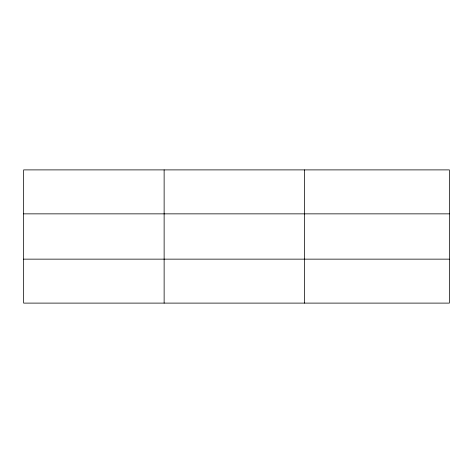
<?xml version="1.0" encoding="UTF-8"?>
<svg xmlns="http://www.w3.org/2000/svg" width="473" height="473" viewBox="0 0 473 473"><rect width="100%" height="100%" fill="white"/><g stroke="black" fill="none" stroke-linecap="round" stroke-linejoin="round"><path stroke-width="0.71" d="M164.131 303.11L164.131 169.89M304.612 303.11L304.612 169.89M449.35 259.145L449.35 303.11L23.65 303.11L23.65 169.89L449.35 169.89L449.35 259.145L23.65 259.145M23.65 213.855L449.35 213.855"/></g></svg>
